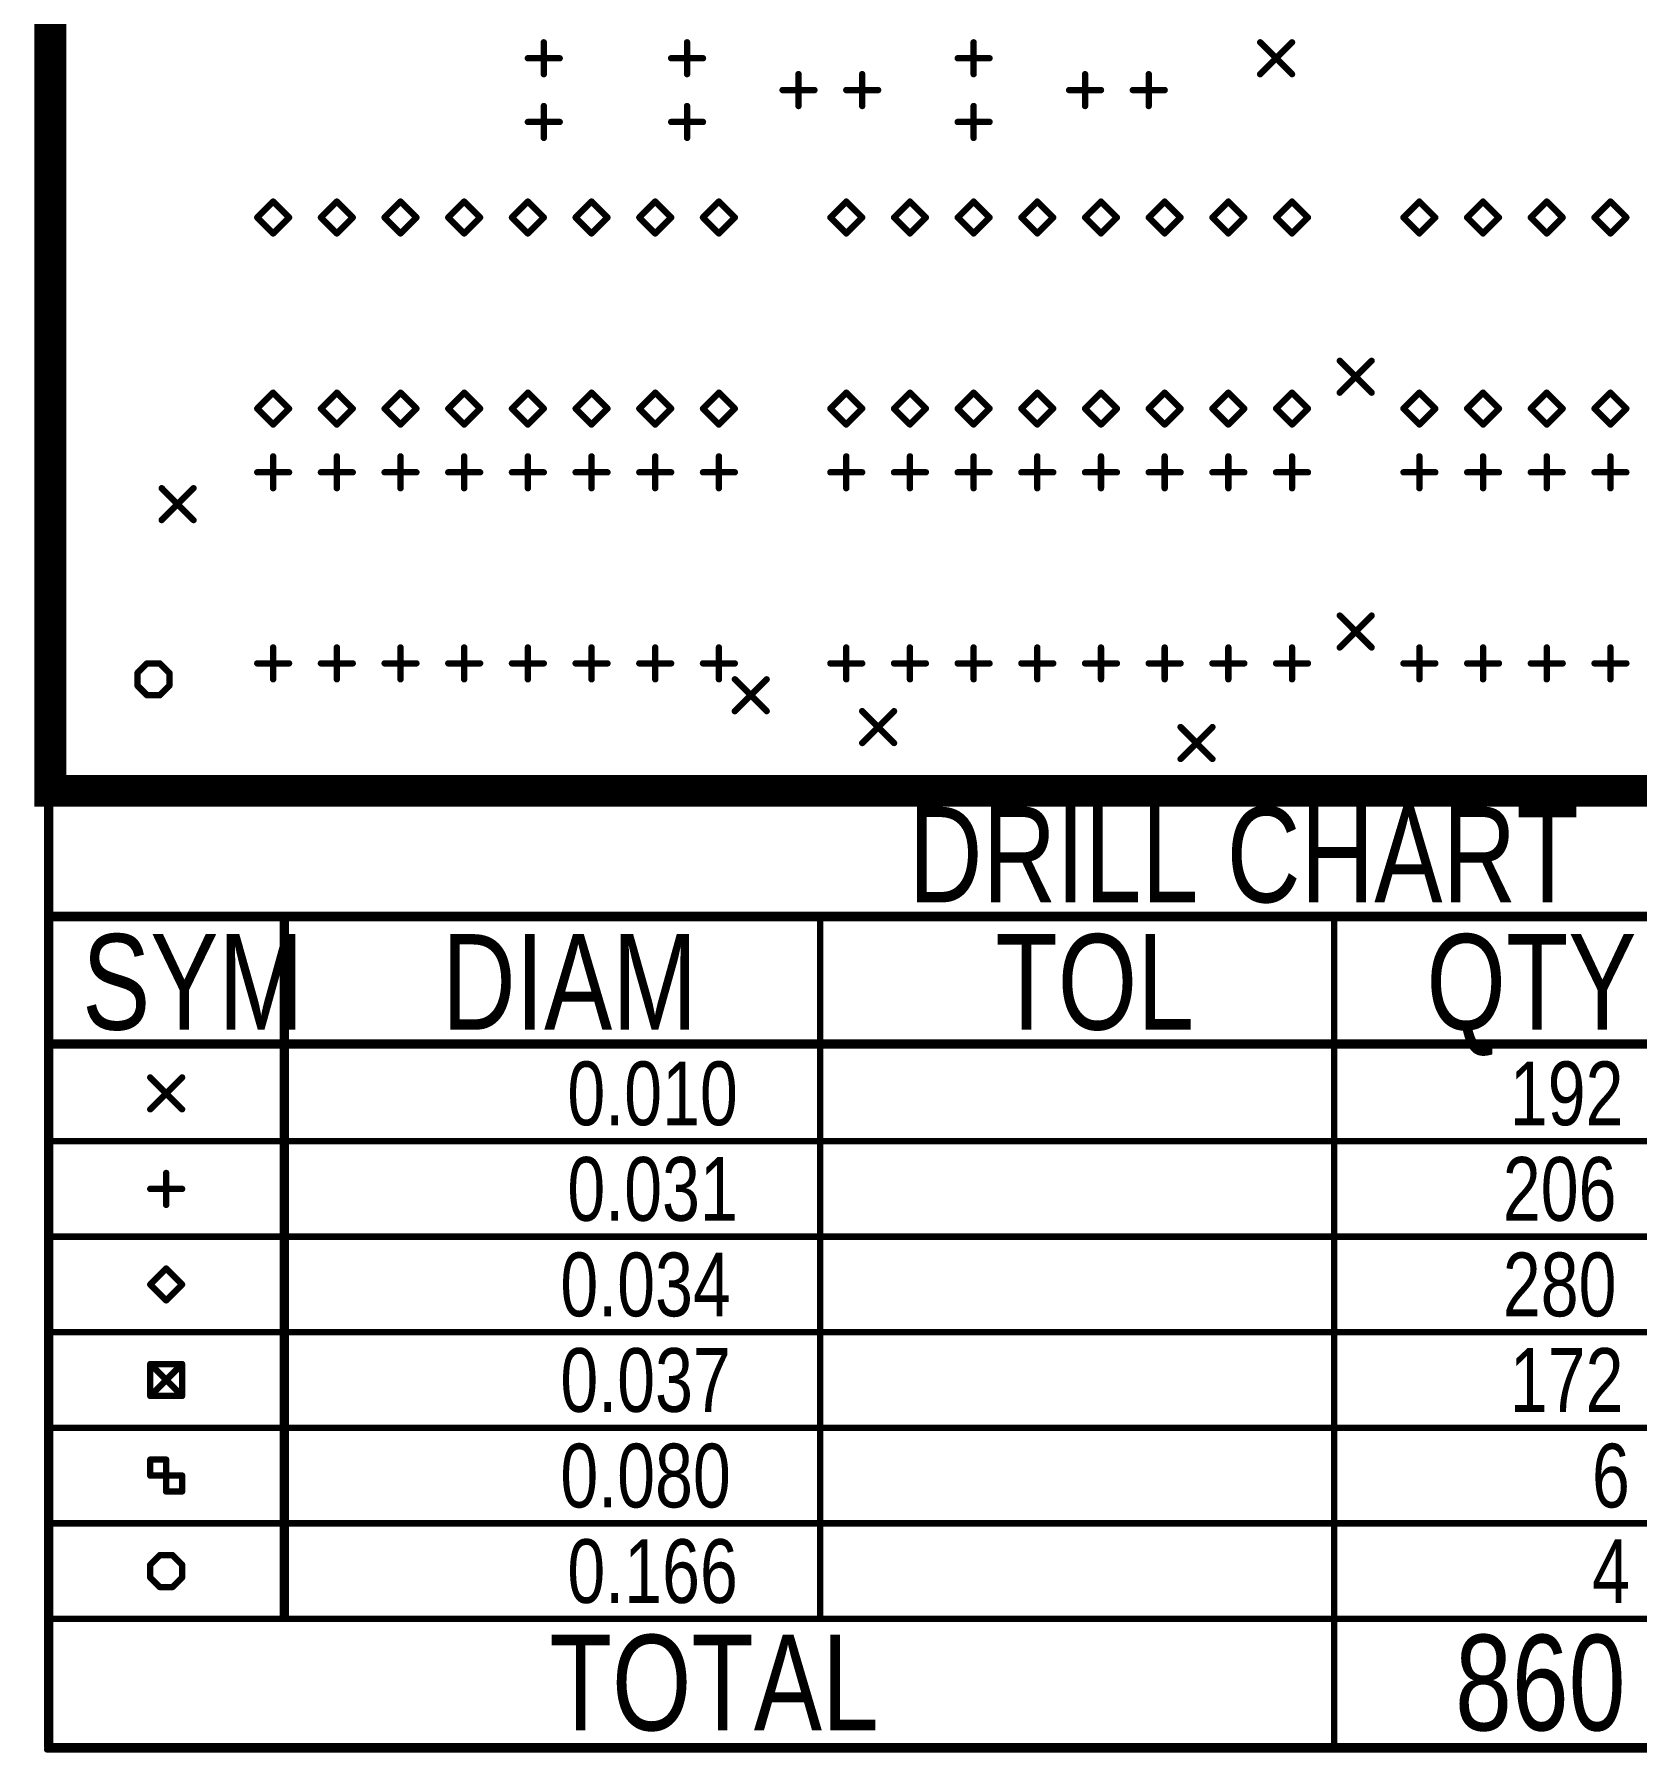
# Model space of a CAD drawing. Extents: x 0.17 to 7.45, y -1.34 to 4.7.
# Drawn here: x 0.171 to 2.687, y -1.339 to 1.359 of the extents above; entities that cross this region are included whole.
import ezdxf

# ---------------------------------------------------------------- set-up
doc = ezdxf.new("R2010")
doc.units = 0

msp = doc.modelspace()

# ---------------------------------------------------------------- linework, layer by layer
at = {"const_width": 0.05}
msp.add_lwpolyline([(0.196, 0.171), (0.196, 4.671), (7.421, 4.671), (7.421, 0.171), (0.196, 0.171)], close=True, dxfattribs=at)
at = {"const_width": 0.025}
msp.add_lwpolyline([(0.1835, 0.171, 1), (0.2085, 0.171, 1)], format="xyb", close=True, dxfattribs=at)
msp.add_lwpolyline([(0.1835, 0.171, 1), (0.2085, 0.171, 1)], format="xyb", close=True, dxfattribs=at)
at = {"layer": 'DRD', "const_width": 0.01}
for points in [[(0.971, 1.296), (0.971, 1.346)], [(1.196, 1.296), (1.196, 1.346)], [(1.646, 1.296), (1.646, 1.346)], [(2.096, 1.346), (2.146, 1.296)], [(2.096, 1.296), (2.146, 1.346)], [(0.946, 1.321), (0.996, 1.321)], [(1.171, 1.321), (1.221, 1.321)], [(1.621, 1.321), (1.671, 1.321)], [(1.371, 1.246), (1.371, 1.296)], [(1.471, 1.246), (1.471, 1.296)], [(1.821, 1.246), (1.821, 1.296)], [(1.921, 1.246), (1.921, 1.296)], [(1.346, 1.271), (1.396, 1.271)], [(1.446, 1.271), (1.496, 1.271)], [(1.796, 1.271), (1.846, 1.271)], [(1.896, 1.271), (1.946, 1.271)], [(0.971, 1.196), (0.971, 1.246)], [(1.196, 1.196), (1.196, 1.246)], [(1.646, 1.196), (1.646, 1.246)], [(0.946, 1.221), (0.996, 1.221)], [(1.171, 1.221), (1.221, 1.221)], [(1.621, 1.221), (1.671, 1.221)], [(0.521, 1.071), (0.546, 1.096)], [(0.546, 1.096), (0.571, 1.071)], [(0.621, 1.071), (0.646, 1.096)], [(0.646, 1.096), (0.671, 1.071)], [(0.721, 1.071), (0.746, 1.096)], [(0.746, 1.096), (0.771, 1.071)], [(0.821, 1.071), (0.846, 1.096)], [(0.846, 1.096), (0.871, 1.071)], [(0.921, 1.071), (0.946, 1.096)], [(0.946, 1.096), (0.971, 1.071)], [(1.021, 1.071), (1.046, 1.096)], [(1.046, 1.096), (1.071, 1.071)], [(1.121, 1.071), (1.146, 1.096)], [(1.146, 1.096), (1.171, 1.071)], [(1.221, 1.071), (1.246, 1.096)], [(1.246, 1.096), (1.271, 1.071)], [(1.421, 1.071), (1.446, 1.096)], [(1.446, 1.096), (1.471, 1.071)], [(1.521, 1.071), (1.546, 1.096)], [(1.546, 1.096), (1.571, 1.071)], [(1.621, 1.071), (1.646, 1.096)], [(1.646, 1.096), (1.671, 1.071)], [(1.721, 1.071), (1.746, 1.096)], [(1.746, 1.096), (1.771, 1.071)], [(1.821, 1.071), (1.846, 1.096)], [(1.846, 1.096), (1.871, 1.071)], [(1.921, 1.071), (1.946, 1.096)], [(1.946, 1.096), (1.971, 1.071)], [(2.021, 1.071), (2.046, 1.096)], [(2.046, 1.096), (2.071, 1.071)], [(2.121, 1.071), (2.146, 1.096)], [(2.146, 1.096), (2.171, 1.071)], [(2.321, 1.071), (2.346, 1.096)], [(2.346, 1.096), (2.371, 1.071)], [(2.421, 1.071), (2.446, 1.096)], [(2.446, 1.096), (2.471, 1.071)], [(2.521, 1.071), (2.546, 1.096)], [(2.546, 1.096), (2.571, 1.071)], [(2.621, 1.071), (2.646, 1.096)], [(2.646, 1.096), (2.671, 1.071)], [(0.546, 1.046), (0.521, 1.071)], [(0.571, 1.071), (0.546, 1.046)], [(0.646, 1.046), (0.621, 1.071)], [(0.671, 1.071), (0.646, 1.046)], [(0.746, 1.046), (0.721, 1.071)], [(0.771, 1.071), (0.746, 1.046)], [(0.846, 1.046), (0.821, 1.071)], [(0.871, 1.071), (0.846, 1.046)], [(0.946, 1.046), (0.921, 1.071)], [(0.971, 1.071), (0.946, 1.046)], [(1.046, 1.046), (1.021, 1.071)], [(1.071, 1.071), (1.046, 1.046)], [(1.146, 1.046), (1.121, 1.071)], [(1.171, 1.071), (1.146, 1.046)], [(1.246, 1.046), (1.221, 1.071)], [(1.271, 1.071), (1.246, 1.046)], [(1.446, 1.046), (1.421, 1.071)], [(1.471, 1.071), (1.446, 1.046)], [(1.546, 1.046), (1.521, 1.071)], [(1.571, 1.071), (1.546, 1.046)], [(1.646, 1.046), (1.621, 1.071)], [(1.671, 1.071), (1.646, 1.046)], [(1.746, 1.046), (1.721, 1.071)], [(1.771, 1.071), (1.746, 1.046)], [(1.846, 1.046), (1.821, 1.071)], [(1.871, 1.071), (1.846, 1.046)], [(1.946, 1.046), (1.921, 1.071)], [(1.971, 1.071), (1.946, 1.046)], [(2.046, 1.046), (2.021, 1.071)], [(2.071, 1.071), (2.046, 1.046)], [(2.146, 1.046), (2.121, 1.071)], [(2.171, 1.071), (2.146, 1.046)], [(2.346, 1.046), (2.321, 1.071)], [(2.371, 1.071), (2.346, 1.046)], [(2.446, 1.046), (2.421, 1.071)], [(2.471, 1.071), (2.446, 1.046)], [(2.546, 1.046), (2.521, 1.071)], [(2.571, 1.071), (2.546, 1.046)], [(2.646, 1.046), (2.621, 1.071)], [(2.671, 1.071), (2.646, 1.046)], [(2.221, 0.846), (2.271, 0.796)], [(2.221, 0.796), (2.271, 0.846)], [(0.521, 0.771), (0.546, 0.796)], [(0.546, 0.796), (0.571, 0.771)], [(0.621, 0.771), (0.646, 0.796)], [(0.646, 0.796), (0.671, 0.771)], [(0.721, 0.771), (0.746, 0.796)], [(0.746, 0.796), (0.771, 0.771)], [(0.821, 0.771), (0.846, 0.796)], [(0.846, 0.796), (0.871, 0.771)], [(0.921, 0.771), (0.946, 0.796)], [(0.946, 0.796), (0.971, 0.771)], [(1.021, 0.771), (1.046, 0.796)], [(1.046, 0.796), (1.071, 0.771)], [(1.121, 0.771), (1.146, 0.796)], [(1.146, 0.796), (1.171, 0.771)], [(1.221, 0.771), (1.246, 0.796)], [(1.246, 0.796), (1.271, 0.771)], [(1.421, 0.771), (1.446, 0.796)], [(1.446, 0.796), (1.471, 0.771)], [(1.521, 0.771), (1.546, 0.796)], [(1.546, 0.796), (1.571, 0.771)], [(1.621, 0.771), (1.646, 0.796)], [(1.646, 0.796), (1.671, 0.771)], [(1.721, 0.771), (1.746, 0.796)], [(1.746, 0.796), (1.771, 0.771)], [(1.821, 0.771), (1.846, 0.796)], [(1.846, 0.796), (1.871, 0.771)], [(1.921, 0.771), (1.946, 0.796)], [(1.946, 0.796), (1.971, 0.771)], [(2.021, 0.771), (2.046, 0.796)], [(2.046, 0.796), (2.071, 0.771)], [(2.121, 0.771), (2.146, 0.796)], [(2.146, 0.796), (2.171, 0.771)], [(2.321, 0.771), (2.346, 0.796)], [(2.346, 0.796), (2.371, 0.771)], [(2.421, 0.771), (2.446, 0.796)], [(2.446, 0.796), (2.471, 0.771)], [(2.521, 0.771), (2.546, 0.796)], [(2.546, 0.796), (2.571, 0.771)], [(2.621, 0.771), (2.646, 0.796)], [(2.646, 0.796), (2.671, 0.771)], [(0.546, 0.746), (0.521, 0.771)], [(0.571, 0.771), (0.546, 0.746)], [(0.646, 0.746), (0.621, 0.771)], [(0.671, 0.771), (0.646, 0.746)], [(0.746, 0.746), (0.721, 0.771)], [(0.771, 0.771), (0.746, 0.746)], [(0.846, 0.746), (0.821, 0.771)], [(0.871, 0.771), (0.846, 0.746)], [(0.946, 0.746), (0.921, 0.771)], [(0.971, 0.771), (0.946, 0.746)], [(1.046, 0.746), (1.021, 0.771)], [(1.071, 0.771), (1.046, 0.746)], [(1.146, 0.746), (1.121, 0.771)], [(1.171, 0.771), (1.146, 0.746)], [(1.246, 0.746), (1.221, 0.771)], [(1.271, 0.771), (1.246, 0.746)], [(1.446, 0.746), (1.421, 0.771)], [(1.471, 0.771), (1.446, 0.746)], [(1.546, 0.746), (1.521, 0.771)], [(1.571, 0.771), (1.546, 0.746)], [(1.646, 0.746), (1.621, 0.771)], [(1.671, 0.771), (1.646, 0.746)], [(1.746, 0.746), (1.721, 0.771)], [(1.771, 0.771), (1.746, 0.746)], [(1.846, 0.746), (1.821, 0.771)], [(1.871, 0.771), (1.846, 0.746)], [(1.946, 0.746), (1.921, 0.771)], [(1.971, 0.771), (1.946, 0.746)], [(2.046, 0.746), (2.021, 0.771)], [(2.071, 0.771), (2.046, 0.746)], [(2.146, 0.746), (2.121, 0.771)], [(2.171, 0.771), (2.146, 0.746)], [(2.346, 0.746), (2.321, 0.771)], [(2.371, 0.771), (2.346, 0.746)], [(2.446, 0.746), (2.421, 0.771)], [(2.471, 0.771), (2.446, 0.746)], [(2.546, 0.746), (2.521, 0.771)], [(2.571, 0.771), (2.546, 0.746)], [(2.646, 0.746), (2.621, 0.771)], [(2.671, 0.771), (2.646, 0.746)], [(0.521, 0.671), (0.571, 0.671)], [(0.546, 0.646), (0.546, 0.696)], [(0.621, 0.671), (0.671, 0.671)], [(0.646, 0.646), (0.646, 0.696)], [(0.721, 0.671), (0.771, 0.671)], [(0.746, 0.646), (0.746, 0.696)], [(0.821, 0.671), (0.871, 0.671)], [(0.846, 0.646), (0.846, 0.696)], [(0.921, 0.671), (0.971, 0.671)], [(0.946, 0.646), (0.946, 0.696)], [(1.021, 0.671), (1.071, 0.671)], [(1.046, 0.646), (1.046, 0.696)], [(1.121, 0.671), (1.171, 0.671)], [(1.146, 0.646), (1.146, 0.696)], [(1.221, 0.671), (1.271, 0.671)], [(1.246, 0.646), (1.246, 0.696)], [(1.421, 0.671), (1.471, 0.671)], [(1.446, 0.646), (1.446, 0.696)], [(1.521, 0.671), (1.571, 0.671)], [(1.546, 0.646), (1.546, 0.696)], [(1.621, 0.671), (1.671, 0.671)], [(1.646, 0.646), (1.646, 0.696)], [(1.721, 0.671), (1.771, 0.671)], [(1.746, 0.646), (1.746, 0.696)], [(1.821, 0.671), (1.871, 0.671)], [(1.846, 0.646), (1.846, 0.696)], [(1.921, 0.671), (1.971, 0.671)], [(1.946, 0.646), (1.946, 0.696)], [(2.021, 0.671), (2.071, 0.671)], [(2.046, 0.646), (2.046, 0.696)], [(2.121, 0.671), (2.171, 0.671)], [(2.146, 0.646), (2.146, 0.696)], [(2.321, 0.671), (2.371, 0.671)], [(2.346, 0.646), (2.346, 0.696)], [(2.421, 0.671), (2.471, 0.671)], [(2.446, 0.646), (2.446, 0.696)], [(2.521, 0.671), (2.571, 0.671)], [(2.546, 0.646), (2.546, 0.696)], [(2.621, 0.671), (2.671, 0.671)], [(2.646, 0.646), (2.646, 0.696)], [(0.371, 0.646), (0.421, 0.596)], [(0.371, 0.596), (0.421, 0.646)], [(2.221, 0.446), (2.271, 0.396)], [(2.221, 0.396), (2.271, 0.446)], [(0.546, 0.346), (0.546, 0.396)], [(0.646, 0.346), (0.646, 0.396)], [(0.746, 0.346), (0.746, 0.396)], [(0.846, 0.346), (0.846, 0.396)], [(0.946, 0.346), (0.946, 0.396)], [(1.046, 0.346), (1.046, 0.396)], [(1.146, 0.346), (1.146, 0.396)], [(1.246, 0.346), (1.246, 0.396)], [(1.446, 0.346), (1.446, 0.396)], [(1.546, 0.346), (1.546, 0.396)], [(1.646, 0.346), (1.646, 0.396)], [(1.746, 0.346), (1.746, 0.396)], [(1.846, 0.346), (1.846, 0.396)], [(1.946, 0.346), (1.946, 0.396)], [(2.046, 0.346), (2.046, 0.396)], [(2.146, 0.346), (2.146, 0.396)], [(2.346, 0.346), (2.346, 0.396)], [(2.446, 0.346), (2.446, 0.396)], [(2.546, 0.346), (2.546, 0.396)], [(2.646, 0.346), (2.646, 0.396)], [(0.333, 0.356), (0.348, 0.371)], [(0.333, 0.336), (0.333, 0.356)], [(0.348, 0.371), (0.368, 0.371)], [(0.368, 0.371), (0.383, 0.356)], [(0.383, 0.356), (0.383, 0.336)], [(0.521, 0.371), (0.571, 0.371)], [(0.621, 0.371), (0.671, 0.371)], [(0.721, 0.371), (0.771, 0.371)], [(0.821, 0.371), (0.871, 0.371)], [(0.921, 0.371), (0.971, 0.371)], [(1.021, 0.371), (1.071, 0.371)], [(1.121, 0.371), (1.171, 0.371)], [(1.221, 0.371), (1.271, 0.371)], [(1.271, 0.346), (1.321, 0.296)], [(1.271, 0.296), (1.321, 0.346)], [(1.421, 0.371), (1.471, 0.371)], [(1.521, 0.371), (1.571, 0.371)], [(1.621, 0.371), (1.671, 0.371)], [(1.721, 0.371), (1.771, 0.371)], [(1.821, 0.371), (1.871, 0.371)], [(1.921, 0.371), (1.971, 0.371)], [(2.021, 0.371), (2.071, 0.371)], [(2.121, 0.371), (2.171, 0.371)], [(2.321, 0.371), (2.371, 0.371)], [(2.421, 0.371), (2.471, 0.371)], [(2.521, 0.371), (2.571, 0.371)], [(2.621, 0.371), (2.671, 0.371)], [(0.348, 0.321), (0.333, 0.336)], [(0.368, 0.321), (0.348, 0.321)], [(0.383, 0.336), (0.368, 0.321)], [(1.471, 0.296), (1.521, 0.246)], [(1.471, 0.246), (1.521, 0.296)], [(1.971, 0.271), (2.021, 0.221)], [(1.971, 0.221), (2.021, 0.271)], [(0.191, 0.176), (3.926, 0.176)], [(0.191, 0.171), (0.191, -1.329)], [(0.196, 0.171), (0.196, -1.329)], [(0.196, 0.171), (3.921, 0.171)], [(0.196, -0.024), (3.921, -0.024)], [(0.196, -0.029), (3.921, -0.029)], [(0.561, -0.029), (0.561, -1.129)], [(0.566, -0.029), (0.566, -1.129)], [(1.405, -0.029), (1.405, -1.129)], [(2.212, -0.029), (2.212, -1.329)], [(0.196, -0.224), (3.921, -0.224)], [(0.196, -0.229), (3.921, -0.229)], [(0.353, -0.279), (0.403, -0.329)], [(0.353, -0.329), (0.403, -0.279)], [(0.196, -0.379), (3.921, -0.379)], [(0.378, -0.479), (0.378, -0.429)], [(0.353, -0.454), (0.403, -0.454)], [(0.196, -0.529), (3.921, -0.529)], [(0.353, -0.604), (0.378, -0.579)], [(0.378, -0.579), (0.403, -0.604)], [(0.378, -0.629), (0.353, -0.604)], [(0.403, -0.604), (0.378, -0.629)], [(0.196, -0.679), (3.921, -0.679)], [(0.353, -0.729), (0.403, -0.779)], [(0.353, -0.779), (0.403, -0.729)], [(0.353, -0.729), (0.403, -0.729)], [(0.353, -0.779), (0.353, -0.729)], [(0.403, -0.729), (0.403, -0.779)], [(0.403, -0.779), (0.353, -0.779)], [(0.196, -0.829), (3.921, -0.829)], [(0.353, -0.879), (0.378, -0.879)], [(0.353, -0.904), (0.353, -0.879)], [(0.378, -0.879), (0.378, -0.929)], [(0.403, -0.904), (0.353, -0.904)], [(0.403, -0.929), (0.403, -0.904)], [(0.378, -0.929), (0.403, -0.929)], [(0.196, -0.979), (3.921, -0.979)], [(0.353, -1.044), (0.368, -1.029)], [(0.368, -1.029), (0.388, -1.029)], [(0.388, -1.029), (0.403, -1.044)], [(0.353, -1.064), (0.353, -1.044)], [(0.403, -1.044), (0.403, -1.064)], [(0.368, -1.079), (0.353, -1.064)], [(0.388, -1.079), (0.368, -1.079)], [(0.403, -1.064), (0.388, -1.079)], [(0.196, -1.129), (3.921, -1.129)], [(0.191, -1.334), (3.926, -1.334)], [(0.196, -1.329), (3.921, -1.329)]]:
    msp.add_lwpolyline(points, dxfattribs=at)
at = {"layer": 'DRD', "const_width": 0.005}
for points in [[(0.9685, 1.346, 1), (0.9735, 1.346, 1)], [(1.1935, 1.346, 1), (1.1985, 1.346, 1)], [(1.6435, 1.346, 1), (1.6485, 1.346, 1)], [(2.0935, 1.346, 1), (2.0985, 1.346, 1)], [(2.1435, 1.346, 1), (2.1485, 1.346, 1)], [(0.9435, 1.321, 1), (0.9485, 1.321, 1)], [(0.9935, 1.321, 1), (0.9985, 1.321, 1)], [(1.1685, 1.321, 1), (1.1735, 1.321, 1)], [(1.2185, 1.321, 1), (1.2235, 1.321, 1)], [(1.6185, 1.321, 1), (1.6235, 1.321, 1)], [(1.6685, 1.321, 1), (1.6735, 1.321, 1)], [(0.9685, 1.296, 1), (0.9735, 1.296, 1)], [(1.1935, 1.296, 1), (1.1985, 1.296, 1)], [(1.3685, 1.296, 1), (1.3735, 1.296, 1)], [(1.4685, 1.296, 1), (1.4735, 1.296, 1)], [(1.6435, 1.296, 1), (1.6485, 1.296, 1)], [(1.8185, 1.296, 1), (1.8235, 1.296, 1)], [(1.9185, 1.296, 1), (1.9235, 1.296, 1)], [(2.0935, 1.296, 1), (2.0985, 1.296, 1)], [(2.1435, 1.296, 1), (2.1485, 1.296, 1)], [(1.3435, 1.271, 1), (1.3485, 1.271, 1)], [(1.3935, 1.271, 1), (1.3985, 1.271, 1)], [(1.4435, 1.271, 1), (1.4485, 1.271, 1)], [(1.4935, 1.271, 1), (1.4985, 1.271, 1)], [(1.7935, 1.271, 1), (1.7985, 1.271, 1)], [(1.8435, 1.271, 1), (1.8485, 1.271, 1)], [(1.8935, 1.271, 1), (1.8985, 1.271, 1)], [(1.9435, 1.271, 1), (1.9485, 1.271, 1)], [(0.9685, 1.246, 1), (0.9735, 1.246, 1)], [(1.1935, 1.246, 1), (1.1985, 1.246, 1)], [(1.3685, 1.246, 1), (1.3735, 1.246, 1)], [(1.4685, 1.246, 1), (1.4735, 1.246, 1)], [(1.6435, 1.246, 1), (1.6485, 1.246, 1)], [(1.8185, 1.246, 1), (1.8235, 1.246, 1)], [(1.9185, 1.246, 1), (1.9235, 1.246, 1)], [(0.9435, 1.221, 1), (0.9485, 1.221, 1)], [(0.9935, 1.221, 1), (0.9985, 1.221, 1)], [(1.1685, 1.221, 1), (1.1735, 1.221, 1)], [(1.2185, 1.221, 1), (1.2235, 1.221, 1)], [(1.6185, 1.221, 1), (1.6235, 1.221, 1)], [(1.6685, 1.221, 1), (1.6735, 1.221, 1)], [(0.9685, 1.196, 1), (0.9735, 1.196, 1)], [(1.1935, 1.196, 1), (1.1985, 1.196, 1)], [(1.6435, 1.196, 1), (1.6485, 1.196, 1)], [(0.5435, 1.096, 1), (0.5485, 1.096, 1)], [(0.5435, 1.096, 1), (0.5485, 1.096, 1)], [(0.6435, 1.096, 1), (0.6485, 1.096, 1)], [(0.6435, 1.096, 1), (0.6485, 1.096, 1)], [(0.7435, 1.096, 1), (0.7485, 1.096, 1)], [(0.7435, 1.096, 1), (0.7485, 1.096, 1)], [(0.8435, 1.096, 1), (0.8485, 1.096, 1)], [(0.8435, 1.096, 1), (0.8485, 1.096, 1)], [(0.9435, 1.096, 1), (0.9485, 1.096, 1)], [(0.9435, 1.096, 1), (0.9485, 1.096, 1)], [(1.0435, 1.096, 1), (1.0485, 1.096, 1)], [(1.0435, 1.096, 1), (1.0485, 1.096, 1)], [(1.1435, 1.096, 1), (1.1485, 1.096, 1)], [(1.1435, 1.096, 1), (1.1485, 1.096, 1)], [(1.2435, 1.096, 1), (1.2485, 1.096, 1)], [(1.2435, 1.096, 1), (1.2485, 1.096, 1)], [(1.4435, 1.096, 1), (1.4485, 1.096, 1)], [(1.4435, 1.096, 1), (1.4485, 1.096, 1)], [(1.5435, 1.096, 1), (1.5485, 1.096, 1)], [(1.5435, 1.096, 1), (1.5485, 1.096, 1)], [(1.6435, 1.096, 1), (1.6485, 1.096, 1)], [(1.6435, 1.096, 1), (1.6485, 1.096, 1)], [(1.7435, 1.096, 1), (1.7485, 1.096, 1)], [(1.7435, 1.096, 1), (1.7485, 1.096, 1)], [(1.8435, 1.096, 1), (1.8485, 1.096, 1)], [(1.8435, 1.096, 1), (1.8485, 1.096, 1)], [(1.9435, 1.096, 1), (1.9485, 1.096, 1)], [(1.9435, 1.096, 1), (1.9485, 1.096, 1)], [(2.0435, 1.096, 1), (2.0485, 1.096, 1)], [(2.0435, 1.096, 1), (2.0485, 1.096, 1)], [(2.1435, 1.096, 1), (2.1485, 1.096, 1)], [(2.1435, 1.096, 1), (2.1485, 1.096, 1)], [(2.3435, 1.096, 1), (2.3485, 1.096, 1)], [(2.3435, 1.096, 1), (2.3485, 1.096, 1)], [(2.4435, 1.096, 1), (2.4485, 1.096, 1)], [(2.4435, 1.096, 1), (2.4485, 1.096, 1)], [(2.5435, 1.096, 1), (2.5485, 1.096, 1)], [(2.5435, 1.096, 1), (2.5485, 1.096, 1)], [(2.6435, 1.096, 1), (2.6485, 1.096, 1)], [(2.6435, 1.096, 1), (2.6485, 1.096, 1)], [(0.5185, 1.071, 1), (0.5235, 1.071, 1)], [(0.5185, 1.071, 1), (0.5235, 1.071, 1)], [(0.5685, 1.071, 1), (0.5735, 1.071, 1)], [(0.5685, 1.071, 1), (0.5735, 1.071, 1)], [(0.6185, 1.071, 1), (0.6235, 1.071, 1)], [(0.6185, 1.071, 1), (0.6235, 1.071, 1)], [(0.6685, 1.071, 1), (0.6735, 1.071, 1)], [(0.6685, 1.071, 1), (0.6735, 1.071, 1)], [(0.7185, 1.071, 1), (0.7235, 1.071, 1)], [(0.7185, 1.071, 1), (0.7235, 1.071, 1)], [(0.7685, 1.071, 1), (0.7735, 1.071, 1)], [(0.7685, 1.071, 1), (0.7735, 1.071, 1)], [(0.8185, 1.071, 1), (0.8235, 1.071, 1)], [(0.8185, 1.071, 1), (0.8235, 1.071, 1)], [(0.8685, 1.071, 1), (0.8735, 1.071, 1)], [(0.8685, 1.071, 1), (0.8735, 1.071, 1)], [(0.9185, 1.071, 1), (0.9235, 1.071, 1)], [(0.9185, 1.071, 1), (0.9235, 1.071, 1)], [(0.9685, 1.071, 1), (0.9735, 1.071, 1)], [(0.9685, 1.071, 1), (0.9735, 1.071, 1)], [(1.0185, 1.071, 1), (1.0235, 1.071, 1)], [(1.0185, 1.071, 1), (1.0235, 1.071, 1)], [(1.0685, 1.071, 1), (1.0735, 1.071, 1)], [(1.0685, 1.071, 1), (1.0735, 1.071, 1)], [(1.1185, 1.071, 1), (1.1235, 1.071, 1)], [(1.1185, 1.071, 1), (1.1235, 1.071, 1)], [(1.1685, 1.071, 1), (1.1735, 1.071, 1)], [(1.1685, 1.071, 1), (1.1735, 1.071, 1)], [(1.2185, 1.071, 1), (1.2235, 1.071, 1)], [(1.2185, 1.071, 1), (1.2235, 1.071, 1)], [(1.2685, 1.071, 1), (1.2735, 1.071, 1)], [(1.2685, 1.071, 1), (1.2735, 1.071, 1)], [(1.4185, 1.071, 1), (1.4235, 1.071, 1)], [(1.4185, 1.071, 1), (1.4235, 1.071, 1)], [(1.4685, 1.071, 1), (1.4735, 1.071, 1)], [(1.4685, 1.071, 1), (1.4735, 1.071, 1)], [(1.5185, 1.071, 1), (1.5235, 1.071, 1)], [(1.5185, 1.071, 1), (1.5235, 1.071, 1)], [(1.5685, 1.071, 1), (1.5735, 1.071, 1)], [(1.5685, 1.071, 1), (1.5735, 1.071, 1)], [(1.6185, 1.071, 1), (1.6235, 1.071, 1)], [(1.6185, 1.071, 1), (1.6235, 1.071, 1)], [(1.6685, 1.071, 1), (1.6735, 1.071, 1)], [(1.6685, 1.071, 1), (1.6735, 1.071, 1)], [(1.7185, 1.071, 1), (1.7235, 1.071, 1)], [(1.7185, 1.071, 1), (1.7235, 1.071, 1)], [(1.7685, 1.071, 1), (1.7735, 1.071, 1)], [(1.7685, 1.071, 1), (1.7735, 1.071, 1)], [(1.8185, 1.071, 1), (1.8235, 1.071, 1)], [(1.8185, 1.071, 1), (1.8235, 1.071, 1)], [(1.8685, 1.071, 1), (1.8735, 1.071, 1)], [(1.8685, 1.071, 1), (1.8735, 1.071, 1)], [(1.9185, 1.071, 1), (1.9235, 1.071, 1)], [(1.9185, 1.071, 1), (1.9235, 1.071, 1)], [(1.9685, 1.071, 1), (1.9735, 1.071, 1)], [(1.9685, 1.071, 1), (1.9735, 1.071, 1)], [(2.0185, 1.071, 1), (2.0235, 1.071, 1)], [(2.0185, 1.071, 1), (2.0235, 1.071, 1)], [(2.0685, 1.071, 1), (2.0735, 1.071, 1)], [(2.0685, 1.071, 1), (2.0735, 1.071, 1)], [(2.1185, 1.071, 1), (2.1235, 1.071, 1)], [(2.1185, 1.071, 1), (2.1235, 1.071, 1)], [(2.1685, 1.071, 1), (2.1735, 1.071, 1)], [(2.1685, 1.071, 1), (2.1735, 1.071, 1)], [(2.3185, 1.071, 1), (2.3235, 1.071, 1)], [(2.3185, 1.071, 1), (2.3235, 1.071, 1)], [(2.3685, 1.071, 1), (2.3735, 1.071, 1)], [(2.3685, 1.071, 1), (2.3735, 1.071, 1)], [(2.4185, 1.071, 1), (2.4235, 1.071, 1)], [(2.4185, 1.071, 1), (2.4235, 1.071, 1)], [(2.4685, 1.071, 1), (2.4735, 1.071, 1)], [(2.4685, 1.071, 1), (2.4735, 1.071, 1)], [(2.5185, 1.071, 1), (2.5235, 1.071, 1)], [(2.5185, 1.071, 1), (2.5235, 1.071, 1)], [(2.5685, 1.071, 1), (2.5735, 1.071, 1)], [(2.5685, 1.071, 1), (2.5735, 1.071, 1)], [(2.6185, 1.071, 1), (2.6235, 1.071, 1)], [(2.6185, 1.071, 1), (2.6235, 1.071, 1)], [(2.6685, 1.071, 1), (2.6735, 1.071, 1)], [(2.6685, 1.071, 1), (2.6735, 1.071, 1)], [(0.5435, 1.046, 1), (0.5485, 1.046, 1)], [(0.5435, 1.046, 1), (0.5485, 1.046, 1)], [(0.6435, 1.046, 1), (0.6485, 1.046, 1)], [(0.6435, 1.046, 1), (0.6485, 1.046, 1)], [(0.7435, 1.046, 1), (0.7485, 1.046, 1)], [(0.7435, 1.046, 1), (0.7485, 1.046, 1)], [(0.8435, 1.046, 1), (0.8485, 1.046, 1)], [(0.8435, 1.046, 1), (0.8485, 1.046, 1)], [(0.9435, 1.046, 1), (0.9485, 1.046, 1)], [(0.9435, 1.046, 1), (0.9485, 1.046, 1)], [(1.0435, 1.046, 1), (1.0485, 1.046, 1)], [(1.0435, 1.046, 1), (1.0485, 1.046, 1)], [(1.1435, 1.046, 1), (1.1485, 1.046, 1)], [(1.1435, 1.046, 1), (1.1485, 1.046, 1)], [(1.2435, 1.046, 1), (1.2485, 1.046, 1)], [(1.2435, 1.046, 1), (1.2485, 1.046, 1)], [(1.4435, 1.046, 1), (1.4485, 1.046, 1)], [(1.4435, 1.046, 1), (1.4485, 1.046, 1)], [(1.5435, 1.046, 1), (1.5485, 1.046, 1)], [(1.5435, 1.046, 1), (1.5485, 1.046, 1)], [(1.6435, 1.046, 1), (1.6485, 1.046, 1)], [(1.6435, 1.046, 1), (1.6485, 1.046, 1)], [(1.7435, 1.046, 1), (1.7485, 1.046, 1)], [(1.7435, 1.046, 1), (1.7485, 1.046, 1)], [(1.8435, 1.046, 1), (1.8485, 1.046, 1)], [(1.8435, 1.046, 1), (1.8485, 1.046, 1)], [(1.9435, 1.046, 1), (1.9485, 1.046, 1)], [(1.9435, 1.046, 1), (1.9485, 1.046, 1)], [(2.0435, 1.046, 1), (2.0485, 1.046, 1)], [(2.0435, 1.046, 1), (2.0485, 1.046, 1)], [(2.1435, 1.046, 1), (2.1485, 1.046, 1)], [(2.1435, 1.046, 1), (2.1485, 1.046, 1)], [(2.3435, 1.046, 1), (2.3485, 1.046, 1)], [(2.3435, 1.046, 1), (2.3485, 1.046, 1)], [(2.4435, 1.046, 1), (2.4485, 1.046, 1)], [(2.4435, 1.046, 1), (2.4485, 1.046, 1)], [(2.5435, 1.046, 1), (2.5485, 1.046, 1)], [(2.5435, 1.046, 1), (2.5485, 1.046, 1)], [(2.6435, 1.046, 1), (2.6485, 1.046, 1)], [(2.6435, 1.046, 1), (2.6485, 1.046, 1)], [(2.2185, 0.846, 1), (2.2235, 0.846, 1)], [(2.2685, 0.846, 1), (2.2735, 0.846, 1)], [(0.5435, 0.796, 1), (0.5485, 0.796, 1)], [(0.5435, 0.796, 1), (0.5485, 0.796, 1)], [(0.6435, 0.796, 1), (0.6485, 0.796, 1)], [(0.6435, 0.796, 1), (0.6485, 0.796, 1)], [(0.7435, 0.796, 1), (0.7485, 0.796, 1)], [(0.7435, 0.796, 1), (0.7485, 0.796, 1)], [(0.8435, 0.796, 1), (0.8485, 0.796, 1)], [(0.8435, 0.796, 1), (0.8485, 0.796, 1)], [(0.9435, 0.796, 1), (0.9485, 0.796, 1)], [(0.9435, 0.796, 1), (0.9485, 0.796, 1)], [(1.0435, 0.796, 1), (1.0485, 0.796, 1)], [(1.0435, 0.796, 1), (1.0485, 0.796, 1)], [(1.1435, 0.796, 1), (1.1485, 0.796, 1)], [(1.1435, 0.796, 1), (1.1485, 0.796, 1)], [(1.2435, 0.796, 1), (1.2485, 0.796, 1)], [(1.2435, 0.796, 1), (1.2485, 0.796, 1)], [(1.4435, 0.796, 1), (1.4485, 0.796, 1)], [(1.4435, 0.796, 1), (1.4485, 0.796, 1)], [(1.5435, 0.796, 1), (1.5485, 0.796, 1)], [(1.5435, 0.796, 1), (1.5485, 0.796, 1)], [(1.6435, 0.796, 1), (1.6485, 0.796, 1)], [(1.6435, 0.796, 1), (1.6485, 0.796, 1)], [(1.7435, 0.796, 1), (1.7485, 0.796, 1)], [(1.7435, 0.796, 1), (1.7485, 0.796, 1)], [(1.8435, 0.796, 1), (1.8485, 0.796, 1)], [(1.8435, 0.796, 1), (1.8485, 0.796, 1)], [(1.9435, 0.796, 1), (1.9485, 0.796, 1)], [(1.9435, 0.796, 1), (1.9485, 0.796, 1)], [(2.0435, 0.796, 1), (2.0485, 0.796, 1)], [(2.0435, 0.796, 1), (2.0485, 0.796, 1)], [(2.1435, 0.796, 1), (2.1485, 0.796, 1)], [(2.1435, 0.796, 1), (2.1485, 0.796, 1)], [(2.2185, 0.796, 1), (2.2235, 0.796, 1)], [(2.2685, 0.796, 1), (2.2735, 0.796, 1)], [(2.3435, 0.796, 1), (2.3485, 0.796, 1)], [(2.3435, 0.796, 1), (2.3485, 0.796, 1)], [(2.4435, 0.796, 1), (2.4485, 0.796, 1)], [(2.4435, 0.796, 1), (2.4485, 0.796, 1)], [(2.5435, 0.796, 1), (2.5485, 0.796, 1)], [(2.5435, 0.796, 1), (2.5485, 0.796, 1)], [(2.6435, 0.796, 1), (2.6485, 0.796, 1)], [(2.6435, 0.796, 1), (2.6485, 0.796, 1)], [(0.5185, 0.771, 1), (0.5235, 0.771, 1)], [(0.5185, 0.771, 1), (0.5235, 0.771, 1)], [(0.5685, 0.771, 1), (0.5735, 0.771, 1)], [(0.5685, 0.771, 1), (0.5735, 0.771, 1)], [(0.6185, 0.771, 1), (0.6235, 0.771, 1)], [(0.6185, 0.771, 1), (0.6235, 0.771, 1)], [(0.6685, 0.771, 1), (0.6735, 0.771, 1)], [(0.6685, 0.771, 1), (0.6735, 0.771, 1)], [(0.7185, 0.771, 1), (0.7235, 0.771, 1)], [(0.7185, 0.771, 1), (0.7235, 0.771, 1)], [(0.7685, 0.771, 1), (0.7735, 0.771, 1)], [(0.7685, 0.771, 1), (0.7735, 0.771, 1)], [(0.8185, 0.771, 1), (0.8235, 0.771, 1)], [(0.8185, 0.771, 1), (0.8235, 0.771, 1)], [(0.8685, 0.771, 1), (0.8735, 0.771, 1)], [(0.8685, 0.771, 1), (0.8735, 0.771, 1)], [(0.9185, 0.771, 1), (0.9235, 0.771, 1)], [(0.9185, 0.771, 1), (0.9235, 0.771, 1)], [(0.9685, 0.771, 1), (0.9735, 0.771, 1)], [(0.9685, 0.771, 1), (0.9735, 0.771, 1)], [(1.0185, 0.771, 1), (1.0235, 0.771, 1)], [(1.0185, 0.771, 1), (1.0235, 0.771, 1)], [(1.0685, 0.771, 1), (1.0735, 0.771, 1)], [(1.0685, 0.771, 1), (1.0735, 0.771, 1)], [(1.1185, 0.771, 1), (1.1235, 0.771, 1)], [(1.1185, 0.771, 1), (1.1235, 0.771, 1)], [(1.1685, 0.771, 1), (1.1735, 0.771, 1)], [(1.1685, 0.771, 1), (1.1735, 0.771, 1)], [(1.2185, 0.771, 1), (1.2235, 0.771, 1)], [(1.2185, 0.771, 1), (1.2235, 0.771, 1)], [(1.2685, 0.771, 1), (1.2735, 0.771, 1)], [(1.2685, 0.771, 1), (1.2735, 0.771, 1)], [(1.4185, 0.771, 1), (1.4235, 0.771, 1)], [(1.4185, 0.771, 1), (1.4235, 0.771, 1)], [(1.4685, 0.771, 1), (1.4735, 0.771, 1)], [(1.4685, 0.771, 1), (1.4735, 0.771, 1)], [(1.5185, 0.771, 1), (1.5235, 0.771, 1)], [(1.5185, 0.771, 1), (1.5235, 0.771, 1)], [(1.5685, 0.771, 1), (1.5735, 0.771, 1)], [(1.5685, 0.771, 1), (1.5735, 0.771, 1)], [(1.6185, 0.771, 1), (1.6235, 0.771, 1)], [(1.6185, 0.771, 1), (1.6235, 0.771, 1)], [(1.6685, 0.771, 1), (1.6735, 0.771, 1)], [(1.6685, 0.771, 1), (1.6735, 0.771, 1)], [(1.7185, 0.771, 1), (1.7235, 0.771, 1)], [(1.7185, 0.771, 1), (1.7235, 0.771, 1)], [(1.7685, 0.771, 1), (1.7735, 0.771, 1)], [(1.7685, 0.771, 1), (1.7735, 0.771, 1)], [(1.8185, 0.771, 1), (1.8235, 0.771, 1)], [(1.8185, 0.771, 1), (1.8235, 0.771, 1)], [(1.8685, 0.771, 1), (1.8735, 0.771, 1)], [(1.8685, 0.771, 1), (1.8735, 0.771, 1)], [(1.9185, 0.771, 1), (1.9235, 0.771, 1)], [(1.9185, 0.771, 1), (1.9235, 0.771, 1)], [(1.9685, 0.771, 1), (1.9735, 0.771, 1)], [(1.9685, 0.771, 1), (1.9735, 0.771, 1)], [(2.0185, 0.771, 1), (2.0235, 0.771, 1)], [(2.0185, 0.771, 1), (2.0235, 0.771, 1)], [(2.0685, 0.771, 1), (2.0735, 0.771, 1)], [(2.0685, 0.771, 1), (2.0735, 0.771, 1)], [(2.1185, 0.771, 1), (2.1235, 0.771, 1)], [(2.1185, 0.771, 1), (2.1235, 0.771, 1)], [(2.1685, 0.771, 1), (2.1735, 0.771, 1)], [(2.1685, 0.771, 1), (2.1735, 0.771, 1)], [(2.3185, 0.771, 1), (2.3235, 0.771, 1)], [(2.3185, 0.771, 1), (2.3235, 0.771, 1)], [(2.3685, 0.771, 1), (2.3735, 0.771, 1)], [(2.3685, 0.771, 1), (2.3735, 0.771, 1)], [(2.4185, 0.771, 1), (2.4235, 0.771, 1)], [(2.4185, 0.771, 1), (2.4235, 0.771, 1)], [(2.4685, 0.771, 1), (2.4735, 0.771, 1)], [(2.4685, 0.771, 1), (2.4735, 0.771, 1)], [(2.5185, 0.771, 1), (2.5235, 0.771, 1)], [(2.5185, 0.771, 1), (2.5235, 0.771, 1)], [(2.5685, 0.771, 1), (2.5735, 0.771, 1)], [(2.5685, 0.771, 1), (2.5735, 0.771, 1)], [(2.6185, 0.771, 1), (2.6235, 0.771, 1)], [(2.6185, 0.771, 1), (2.6235, 0.771, 1)], [(2.6685, 0.771, 1), (2.6735, 0.771, 1)], [(2.6685, 0.771, 1), (2.6735, 0.771, 1)], [(0.5435, 0.746, 1), (0.5485, 0.746, 1)], [(0.5435, 0.746, 1), (0.5485, 0.746, 1)], [(0.6435, 0.746, 1), (0.6485, 0.746, 1)], [(0.6435, 0.746, 1), (0.6485, 0.746, 1)], [(0.7435, 0.746, 1), (0.7485, 0.746, 1)], [(0.7435, 0.746, 1), (0.7485, 0.746, 1)], [(0.8435, 0.746, 1), (0.8485, 0.746, 1)], [(0.8435, 0.746, 1), (0.8485, 0.746, 1)], [(0.9435, 0.746, 1), (0.9485, 0.746, 1)], [(0.9435, 0.746, 1), (0.9485, 0.746, 1)], [(1.0435, 0.746, 1), (1.0485, 0.746, 1)], [(1.0435, 0.746, 1), (1.0485, 0.746, 1)], [(1.1435, 0.746, 1), (1.1485, 0.746, 1)], [(1.1435, 0.746, 1), (1.1485, 0.746, 1)], [(1.2435, 0.746, 1), (1.2485, 0.746, 1)], [(1.2435, 0.746, 1), (1.2485, 0.746, 1)], [(1.4435, 0.746, 1), (1.4485, 0.746, 1)], [(1.4435, 0.746, 1), (1.4485, 0.746, 1)], [(1.5435, 0.746, 1), (1.5485, 0.746, 1)], [(1.5435, 0.746, 1), (1.5485, 0.746, 1)], [(1.6435, 0.746, 1), (1.6485, 0.746, 1)], [(1.6435, 0.746, 1), (1.6485, 0.746, 1)], [(1.7435, 0.746, 1), (1.7485, 0.746, 1)], [(1.7435, 0.746, 1), (1.7485, 0.746, 1)], [(1.8435, 0.746, 1), (1.8485, 0.746, 1)], [(1.8435, 0.746, 1), (1.8485, 0.746, 1)], [(1.9435, 0.746, 1), (1.9485, 0.746, 1)], [(1.9435, 0.746, 1), (1.9485, 0.746, 1)], [(2.0435, 0.746, 1), (2.0485, 0.746, 1)], [(2.0435, 0.746, 1), (2.0485, 0.746, 1)], [(2.1435, 0.746, 1), (2.1485, 0.746, 1)], [(2.1435, 0.746, 1), (2.1485, 0.746, 1)], [(2.3435, 0.746, 1), (2.3485, 0.746, 1)], [(2.3435, 0.746, 1), (2.3485, 0.746, 1)], [(2.4435, 0.746, 1), (2.4485, 0.746, 1)], [(2.4435, 0.746, 1), (2.4485, 0.746, 1)], [(2.5435, 0.746, 1), (2.5485, 0.746, 1)], [(2.5435, 0.746, 1), (2.5485, 0.746, 1)], [(2.6435, 0.746, 1), (2.6485, 0.746, 1)], [(2.6435, 0.746, 1), (2.6485, 0.746, 1)], [(0.5185, 0.671, 1), (0.5235, 0.671, 1)], [(0.5435, 0.696, 1), (0.5485, 0.696, 1)], [(0.5685, 0.671, 1), (0.5735, 0.671, 1)], [(0.6185, 0.671, 1), (0.6235, 0.671, 1)], [(0.6435, 0.696, 1), (0.6485, 0.696, 1)], [(0.6685, 0.671, 1), (0.6735, 0.671, 1)], [(0.7185, 0.671, 1), (0.7235, 0.671, 1)], [(0.7435, 0.696, 1), (0.7485, 0.696, 1)], [(0.7685, 0.671, 1), (0.7735, 0.671, 1)], [(0.8185, 0.671, 1), (0.8235, 0.671, 1)], [(0.8435, 0.696, 1), (0.8485, 0.696, 1)], [(0.8685, 0.671, 1), (0.8735, 0.671, 1)], [(0.9185, 0.671, 1), (0.9235, 0.671, 1)], [(0.9435, 0.696, 1), (0.9485, 0.696, 1)], [(0.9685, 0.671, 1), (0.9735, 0.671, 1)], [(1.0185, 0.671, 1), (1.0235, 0.671, 1)], [(1.0435, 0.696, 1), (1.0485, 0.696, 1)], [(1.0685, 0.671, 1), (1.0735, 0.671, 1)], [(1.1185, 0.671, 1), (1.1235, 0.671, 1)], [(1.1435, 0.696, 1), (1.1485, 0.696, 1)], [(1.1685, 0.671, 1), (1.1735, 0.671, 1)], [(1.2185, 0.671, 1), (1.2235, 0.671, 1)], [(1.2435, 0.696, 1), (1.2485, 0.696, 1)], [(1.2685, 0.671, 1), (1.2735, 0.671, 1)], [(1.4185, 0.671, 1), (1.4235, 0.671, 1)], [(1.4435, 0.696, 1), (1.4485, 0.696, 1)], [(1.4685, 0.671, 1), (1.4735, 0.671, 1)], [(1.5185, 0.671, 1), (1.5235, 0.671, 1)], [(1.5435, 0.696, 1), (1.5485, 0.696, 1)], [(1.5685, 0.671, 1), (1.5735, 0.671, 1)], [(1.6185, 0.671, 1), (1.6235, 0.671, 1)], [(1.6435, 0.696, 1), (1.6485, 0.696, 1)], [(1.6685, 0.671, 1), (1.6735, 0.671, 1)], [(1.7185, 0.671, 1), (1.7235, 0.671, 1)], [(1.7435, 0.696, 1), (1.7485, 0.696, 1)], [(1.7685, 0.671, 1), (1.7735, 0.671, 1)], [(1.8185, 0.671, 1), (1.8235, 0.671, 1)], [(1.8435, 0.696, 1), (1.8485, 0.696, 1)], [(1.8685, 0.671, 1), (1.8735, 0.671, 1)], [(1.9185, 0.671, 1), (1.9235, 0.671, 1)], [(1.9435, 0.696, 1), (1.9485, 0.696, 1)], [(1.9685, 0.671, 1), (1.9735, 0.671, 1)], [(2.0185, 0.671, 1), (2.0235, 0.671, 1)], [(2.0435, 0.696, 1), (2.0485, 0.696, 1)], [(2.0685, 0.671, 1), (2.0735, 0.671, 1)], [(2.1185, 0.671, 1), (2.1235, 0.671, 1)], [(2.1435, 0.696, 1), (2.1485, 0.696, 1)], [(2.1685, 0.671, 1), (2.1735, 0.671, 1)], [(2.3185, 0.671, 1), (2.3235, 0.671, 1)], [(2.3435, 0.696, 1), (2.3485, 0.696, 1)], [(2.3685, 0.671, 1), (2.3735, 0.671, 1)], [(2.4185, 0.671, 1), (2.4235, 0.671, 1)], [(2.4435, 0.696, 1), (2.4485, 0.696, 1)], [(2.4685, 0.671, 1), (2.4735, 0.671, 1)], [(2.5185, 0.671, 1), (2.5235, 0.671, 1)], [(2.5435, 0.696, 1), (2.5485, 0.696, 1)], [(2.5685, 0.671, 1), (2.5735, 0.671, 1)], [(2.6185, 0.671, 1), (2.6235, 0.671, 1)], [(2.6435, 0.696, 1), (2.6485, 0.696, 1)], [(2.6685, 0.671, 1), (2.6735, 0.671, 1)], [(0.3685, 0.646, 1), (0.3735, 0.646, 1)], [(0.4185, 0.646, 1), (0.4235, 0.646, 1)], [(0.5435, 0.646, 1), (0.5485, 0.646, 1)], [(0.6435, 0.646, 1), (0.6485, 0.646, 1)], [(0.7435, 0.646, 1), (0.7485, 0.646, 1)], [(0.8435, 0.646, 1), (0.8485, 0.646, 1)], [(0.9435, 0.646, 1), (0.9485, 0.646, 1)], [(1.0435, 0.646, 1), (1.0485, 0.646, 1)], [(1.1435, 0.646, 1), (1.1485, 0.646, 1)], [(1.2435, 0.646, 1), (1.2485, 0.646, 1)], [(1.4435, 0.646, 1), (1.4485, 0.646, 1)], [(1.5435, 0.646, 1), (1.5485, 0.646, 1)], [(1.6435, 0.646, 1), (1.6485, 0.646, 1)], [(1.7435, 0.646, 1), (1.7485, 0.646, 1)], [(1.8435, 0.646, 1), (1.8485, 0.646, 1)], [(1.9435, 0.646, 1), (1.9485, 0.646, 1)], [(2.0435, 0.646, 1), (2.0485, 0.646, 1)], [(2.1435, 0.646, 1), (2.1485, 0.646, 1)], [(2.3435, 0.646, 1), (2.3485, 0.646, 1)], [(2.4435, 0.646, 1), (2.4485, 0.646, 1)], [(2.5435, 0.646, 1), (2.5485, 0.646, 1)], [(2.6435, 0.646, 1), (2.6485, 0.646, 1)], [(0.3685, 0.596, 1), (0.3735, 0.596, 1)], [(0.4185, 0.596, 1), (0.4235, 0.596, 1)], [(2.2185, 0.446, 1), (2.2235, 0.446, 1)], [(2.2685, 0.446, 1), (2.2735, 0.446, 1)], [(0.5435, 0.396, 1), (0.5485, 0.396, 1)], [(0.6435, 0.396, 1), (0.6485, 0.396, 1)], [(0.7435, 0.396, 1), (0.7485, 0.396, 1)], [(0.8435, 0.396, 1), (0.8485, 0.396, 1)], [(0.9435, 0.396, 1), (0.9485, 0.396, 1)], [(1.0435, 0.396, 1), (1.0485, 0.396, 1)], [(1.1435, 0.396, 1), (1.1485, 0.396, 1)], [(1.2435, 0.396, 1), (1.2485, 0.396, 1)], [(1.4435, 0.396, 1), (1.4485, 0.396, 1)], [(1.5435, 0.396, 1), (1.5485, 0.396, 1)], [(1.6435, 0.396, 1), (1.6485, 0.396, 1)], [(1.7435, 0.396, 1), (1.7485, 0.396, 1)], [(1.8435, 0.396, 1), (1.8485, 0.396, 1)], [(1.9435, 0.396, 1), (1.9485, 0.396, 1)], [(2.0435, 0.396, 1), (2.0485, 0.396, 1)], [(2.1435, 0.396, 1), (2.1485, 0.396, 1)], [(2.2185, 0.396, 1), (2.2235, 0.396, 1)], [(2.2685, 0.396, 1), (2.2735, 0.396, 1)], [(2.3435, 0.396, 1), (2.3485, 0.396, 1)], [(2.4435, 0.396, 1), (2.4485, 0.396, 1)], [(2.5435, 0.396, 1), (2.5485, 0.396, 1)], [(2.6435, 0.396, 1), (2.6485, 0.396, 1)], [(0.3305, 0.356, 1), (0.3355, 0.356, 1)], [(0.3305, 0.356, 1), (0.3355, 0.356, 1)], [(0.3455, 0.371, 1), (0.3505, 0.371, 1)], [(0.3455, 0.371, 1), (0.3505, 0.371, 1)], [(0.3655, 0.371, 1), (0.3705, 0.371, 1)], [(0.3655, 0.371, 1), (0.3705, 0.371, 1)], [(0.3805, 0.356, 1), (0.3855, 0.356, 1)], [(0.3805, 0.356, 1), (0.3855, 0.356, 1)], [(0.5185, 0.371, 1), (0.5235, 0.371, 1)], [(0.5435, 0.346, 1), (0.5485, 0.346, 1)], [(0.5685, 0.371, 1), (0.5735, 0.371, 1)], [(0.6185, 0.371, 1), (0.6235, 0.371, 1)], [(0.6435, 0.346, 1), (0.6485, 0.346, 1)], [(0.6685, 0.371, 1), (0.6735, 0.371, 1)], [(0.7185, 0.371, 1), (0.7235, 0.371, 1)], [(0.7435, 0.346, 1), (0.7485, 0.346, 1)], [(0.7685, 0.371, 1), (0.7735, 0.371, 1)], [(0.8185, 0.371, 1), (0.8235, 0.371, 1)], [(0.8435, 0.346, 1), (0.8485, 0.346, 1)], [(0.8685, 0.371, 1), (0.8735, 0.371, 1)], [(0.9185, 0.371, 1), (0.9235, 0.371, 1)], [(0.9435, 0.346, 1), (0.9485, 0.346, 1)], [(0.9685, 0.371, 1), (0.9735, 0.371, 1)], [(1.0185, 0.371, 1), (1.0235, 0.371, 1)], [(1.0435, 0.346, 1), (1.0485, 0.346, 1)], [(1.0685, 0.371, 1), (1.0735, 0.371, 1)], [(1.1185, 0.371, 1), (1.1235, 0.371, 1)], [(1.1435, 0.346, 1), (1.1485, 0.346, 1)], [(1.1685, 0.371, 1), (1.1735, 0.371, 1)], [(1.2185, 0.371, 1), (1.2235, 0.371, 1)], [(1.2435, 0.346, 1), (1.2485, 0.346, 1)], [(1.2685, 0.371, 1), (1.2735, 0.371, 1)], [(1.2685, 0.346, 1), (1.2735, 0.346, 1)], [(1.3185, 0.346, 1), (1.3235, 0.346, 1)], [(1.4185, 0.371, 1), (1.4235, 0.371, 1)], [(1.4435, 0.346, 1), (1.4485, 0.346, 1)], [(1.4685, 0.371, 1), (1.4735, 0.371, 1)], [(1.5185, 0.371, 1), (1.5235, 0.371, 1)], [(1.5435, 0.346, 1), (1.5485, 0.346, 1)], [(1.5685, 0.371, 1), (1.5735, 0.371, 1)], [(1.6185, 0.371, 1), (1.6235, 0.371, 1)], [(1.6435, 0.346, 1), (1.6485, 0.346, 1)], [(1.6685, 0.371, 1), (1.6735, 0.371, 1)], [(1.7185, 0.371, 1), (1.7235, 0.371, 1)], [(1.7435, 0.346, 1), (1.7485, 0.346, 1)], [(1.7685, 0.371, 1), (1.7735, 0.371, 1)], [(1.8185, 0.371, 1), (1.8235, 0.371, 1)], [(1.8435, 0.346, 1), (1.8485, 0.346, 1)], [(1.8685, 0.371, 1), (1.8735, 0.371, 1)], [(1.9185, 0.371, 1), (1.9235, 0.371, 1)], [(1.9435, 0.346, 1), (1.9485, 0.346, 1)], [(1.9685, 0.371, 1), (1.9735, 0.371, 1)], [(2.0185, 0.371, 1), (2.0235, 0.371, 1)], [(2.0435, 0.346, 1), (2.0485, 0.346, 1)], [(2.0685, 0.371, 1), (2.0735, 0.371, 1)], [(2.1185, 0.371, 1), (2.1235, 0.371, 1)], [(2.1435, 0.346, 1), (2.1485, 0.346, 1)], [(2.1685, 0.371, 1), (2.1735, 0.371, 1)], [(2.3185, 0.371, 1), (2.3235, 0.371, 1)], [(2.3435, 0.346, 1), (2.3485, 0.346, 1)], [(2.3685, 0.371, 1), (2.3735, 0.371, 1)], [(2.4185, 0.371, 1), (2.4235, 0.371, 1)], [(2.4435, 0.346, 1), (2.4485, 0.346, 1)], [(2.4685, 0.371, 1), (2.4735, 0.371, 1)], [(2.5185, 0.371, 1), (2.5235, 0.371, 1)], [(2.5435, 0.346, 1), (2.5485, 0.346, 1)], [(2.5685, 0.371, 1), (2.5735, 0.371, 1)], [(2.6185, 0.371, 1), (2.6235, 0.371, 1)], [(2.6435, 0.346, 1), (2.6485, 0.346, 1)], [(2.6685, 0.371, 1), (2.6735, 0.371, 1)], [(0.3305, 0.336, 1), (0.3355, 0.336, 1)], [(0.3305, 0.336, 1), (0.3355, 0.336, 1)], [(0.3455, 0.321, 1), (0.3505, 0.321, 1)], [(0.3455, 0.321, 1), (0.3505, 0.321, 1)], [(0.3655, 0.321, 1), (0.3705, 0.321, 1)], [(0.3655, 0.321, 1), (0.3705, 0.321, 1)], [(0.3805, 0.336, 1), (0.3855, 0.336, 1)], [(0.3805, 0.336, 1), (0.3855, 0.336, 1)], [(1.2685, 0.296, 1), (1.2735, 0.296, 1)], [(1.3185, 0.296, 1), (1.3235, 0.296, 1)], [(1.4685, 0.296, 1), (1.4735, 0.296, 1)], [(1.5185, 0.296, 1), (1.5235, 0.296, 1)], [(1.9685, 0.271, 1), (1.9735, 0.271, 1)], [(2.0185, 0.271, 1), (2.0235, 0.271, 1)], [(1.4685, 0.246, 1), (1.4735, 0.246, 1)], [(1.5185, 0.246, 1), (1.5235, 0.246, 1)], [(1.9685, 0.221, 1), (1.9735, 0.221, 1)], [(2.0185, 0.221, 1), (2.0235, 0.221, 1)], [(0.1885, 0.176, 1), (0.1935, 0.176, 1)], [(0.1885, 0.171, 1), (0.1935, 0.171, 1)], [(0.1935, 0.171, 1), (0.1985, 0.171, 1)], [(0.1935, 0.171, 1), (0.1985, 0.171, 1)], [(0.1935, -0.024, 1), (0.1985, -0.024, 1)], [(0.1935, -0.029, 1), (0.1985, -0.029, 1)], [(0.5585, -0.029, 1), (0.5635, -0.029, 1)], [(0.5635, -0.029, 1), (0.5685, -0.029, 1)], [(1.4025, -0.029, 1), (1.4075, -0.029, 1)], [(2.2095, -0.029, 1), (2.2145, -0.029, 1)], [(0.1935, -0.224, 1), (0.1985, -0.224, 1)], [(0.1935, -0.229, 1), (0.1985, -0.229, 1)], [(0.3505, -0.279, 1), (0.3555, -0.279, 1)], [(0.4005, -0.279, 1), (0.4055, -0.279, 1)], [(0.3505, -0.329, 1), (0.3555, -0.329, 1)], [(0.4005, -0.329, 1), (0.4055, -0.329, 1)], [(0.1935, -0.379, 1), (0.1985, -0.379, 1)], [(0.3755, -0.429, 1), (0.3805, -0.429, 1)], [(0.3505, -0.454, 1), (0.3555, -0.454, 1)], [(0.4005, -0.454, 1), (0.4055, -0.454, 1)], [(0.3755, -0.479, 1), (0.3805, -0.479, 1)], [(0.1935, -0.529, 1), (0.1985, -0.529, 1)], [(0.3755, -0.579, 1), (0.3805, -0.579, 1)], [(0.3755, -0.579, 1), (0.3805, -0.579, 1)], [(0.3505, -0.604, 1), (0.3555, -0.604, 1)], [(0.3505, -0.604, 1), (0.3555, -0.604, 1)], [(0.4005, -0.604, 1), (0.4055, -0.604, 1)], [(0.4005, -0.604, 1), (0.4055, -0.604, 1)], [(0.3755, -0.629, 1), (0.3805, -0.629, 1)], [(0.3755, -0.629, 1), (0.3805, -0.629, 1)], [(0.1935, -0.679, 1), (0.1985, -0.679, 1)], [(0.3505, -0.729, 1), (0.3555, -0.729, 1)], [(0.3505, -0.729, 1), (0.3555, -0.729, 1)], [(0.3505, -0.729, 1), (0.3555, -0.729, 1)], [(0.4005, -0.729, 1), (0.4055, -0.729, 1)], [(0.4005, -0.729, 1), (0.4055, -0.729, 1)], [(0.4005, -0.729, 1), (0.4055, -0.729, 1)], [(0.3505, -0.779, 1), (0.3555, -0.779, 1)], [(0.3505, -0.779, 1), (0.3555, -0.779, 1)], [(0.3505, -0.779, 1), (0.3555, -0.779, 1)], [(0.4005, -0.779, 1), (0.4055, -0.779, 1)], [(0.4005, -0.779, 1), (0.4055, -0.779, 1)], [(0.4005, -0.779, 1), (0.4055, -0.779, 1)], [(0.1935, -0.829, 1), (0.1985, -0.829, 1)], [(0.3505, -0.879, 1), (0.3555, -0.879, 1)], [(0.3505, -0.879, 1), (0.3555, -0.879, 1)], [(0.3755, -0.879, 1), (0.3805, -0.879, 1)], [(0.3755, -0.879, 1), (0.3805, -0.879, 1)], [(0.3505, -0.904, 1), (0.3555, -0.904, 1)], [(0.3505, -0.904, 1), (0.3555, -0.904, 1)], [(0.4005, -0.904, 1), (0.4055, -0.904, 1)], [(0.4005, -0.904, 1), (0.4055, -0.904, 1)], [(0.3755, -0.929, 1), (0.3805, -0.929, 1)], [(0.3755, -0.929, 1), (0.3805, -0.929, 1)], [(0.4005, -0.929, 1), (0.4055, -0.929, 1)], [(0.4005, -0.929, 1), (0.4055, -0.929, 1)], [(0.1935, -0.979, 1), (0.1985, -0.979, 1)], [(0.3655, -1.029, 1), (0.3705, -1.029, 1)], [(0.3655, -1.029, 1), (0.3705, -1.029, 1)], [(0.3855, -1.029, 1), (0.3905, -1.029, 1)], [(0.3855, -1.029, 1), (0.3905, -1.029, 1)], [(0.3505, -1.044, 1), (0.3555, -1.044, 1)], [(0.3505, -1.044, 1), (0.3555, -1.044, 1)], [(0.4005, -1.044, 1), (0.4055, -1.044, 1)], [(0.4005, -1.044, 1), (0.4055, -1.044, 1)], [(0.3505, -1.064, 1), (0.3555, -1.064, 1)], [(0.3505, -1.064, 1), (0.3555, -1.064, 1)], [(0.3655, -1.079, 1), (0.3705, -1.079, 1)], [(0.3655, -1.079, 1), (0.3705, -1.079, 1)], [(0.3855, -1.079, 1), (0.3905, -1.079, 1)], [(0.3855, -1.079, 1), (0.3905, -1.079, 1)], [(0.4005, -1.064, 1), (0.4055, -1.064, 1)], [(0.4005, -1.064, 1), (0.4055, -1.064, 1)], [(0.1935, -1.129, 1), (0.1985, -1.129, 1)], [(0.5585, -1.129, 1), (0.5635, -1.129, 1)], [(0.5635, -1.129, 1), (0.5685, -1.129, 1)], [(1.4025, -1.129, 1), (1.4075, -1.129, 1)], [(0.1885, -1.329, 1), (0.1935, -1.329, 1)], [(0.1885, -1.334, 1), (0.1935, -1.334, 1)], [(0.1935, -1.329, 1), (0.1985, -1.329, 1)], [(0.1935, -1.329, 1), (0.1985, -1.329, 1)], [(2.2095, -1.329, 1), (2.2145, -1.329, 1)]]:
    msp.add_lwpolyline(points, format="xyb", close=True, dxfattribs=at)

# ---------------------------------------------------------------- texts
at = {"layer": 'DRD', "width": 0.8}
for s, height, p in [('DRILL CHART', 0.15, (1.544, -0.004)), ('SYM', 0.15, (0.246, -0.204)), ('TOL', 0.15, (1.68, -0.204)), ('QTY', 0.15, (2.357, -0.204)), ('DIAM', 0.15, (0.811, -0.204)), ('0.010', 0.1, (1.008, -0.354)), ('192', 0.1, (2.488, -0.354)), ('0.031', 0.1, (1.008, -0.504)), ('206', 0.1, (2.477, -0.504)), ('0.034', 0.1, (0.997, -0.654)), ('280', 0.1, (2.477, -0.654)), ('0.037', 0.1, (0.997, -0.804)), ('172', 0.1, (2.488, -0.804)), ('0.080', 0.1, (0.997, -0.954)), ('6', 0.1, (2.617, -0.954)), ('0.166', 0.1, (1.008, -1.104)), ('4', 0.1, (2.617, -1.104)), ('TOTAL', 0.15, (0.98, -1.304)), ('860', 0.15, (2.402, -1.304))]:
    msp.add_text(s, height=height, dxfattribs=at).set_placement(p)

doc.saveas('drawing.dxf')
